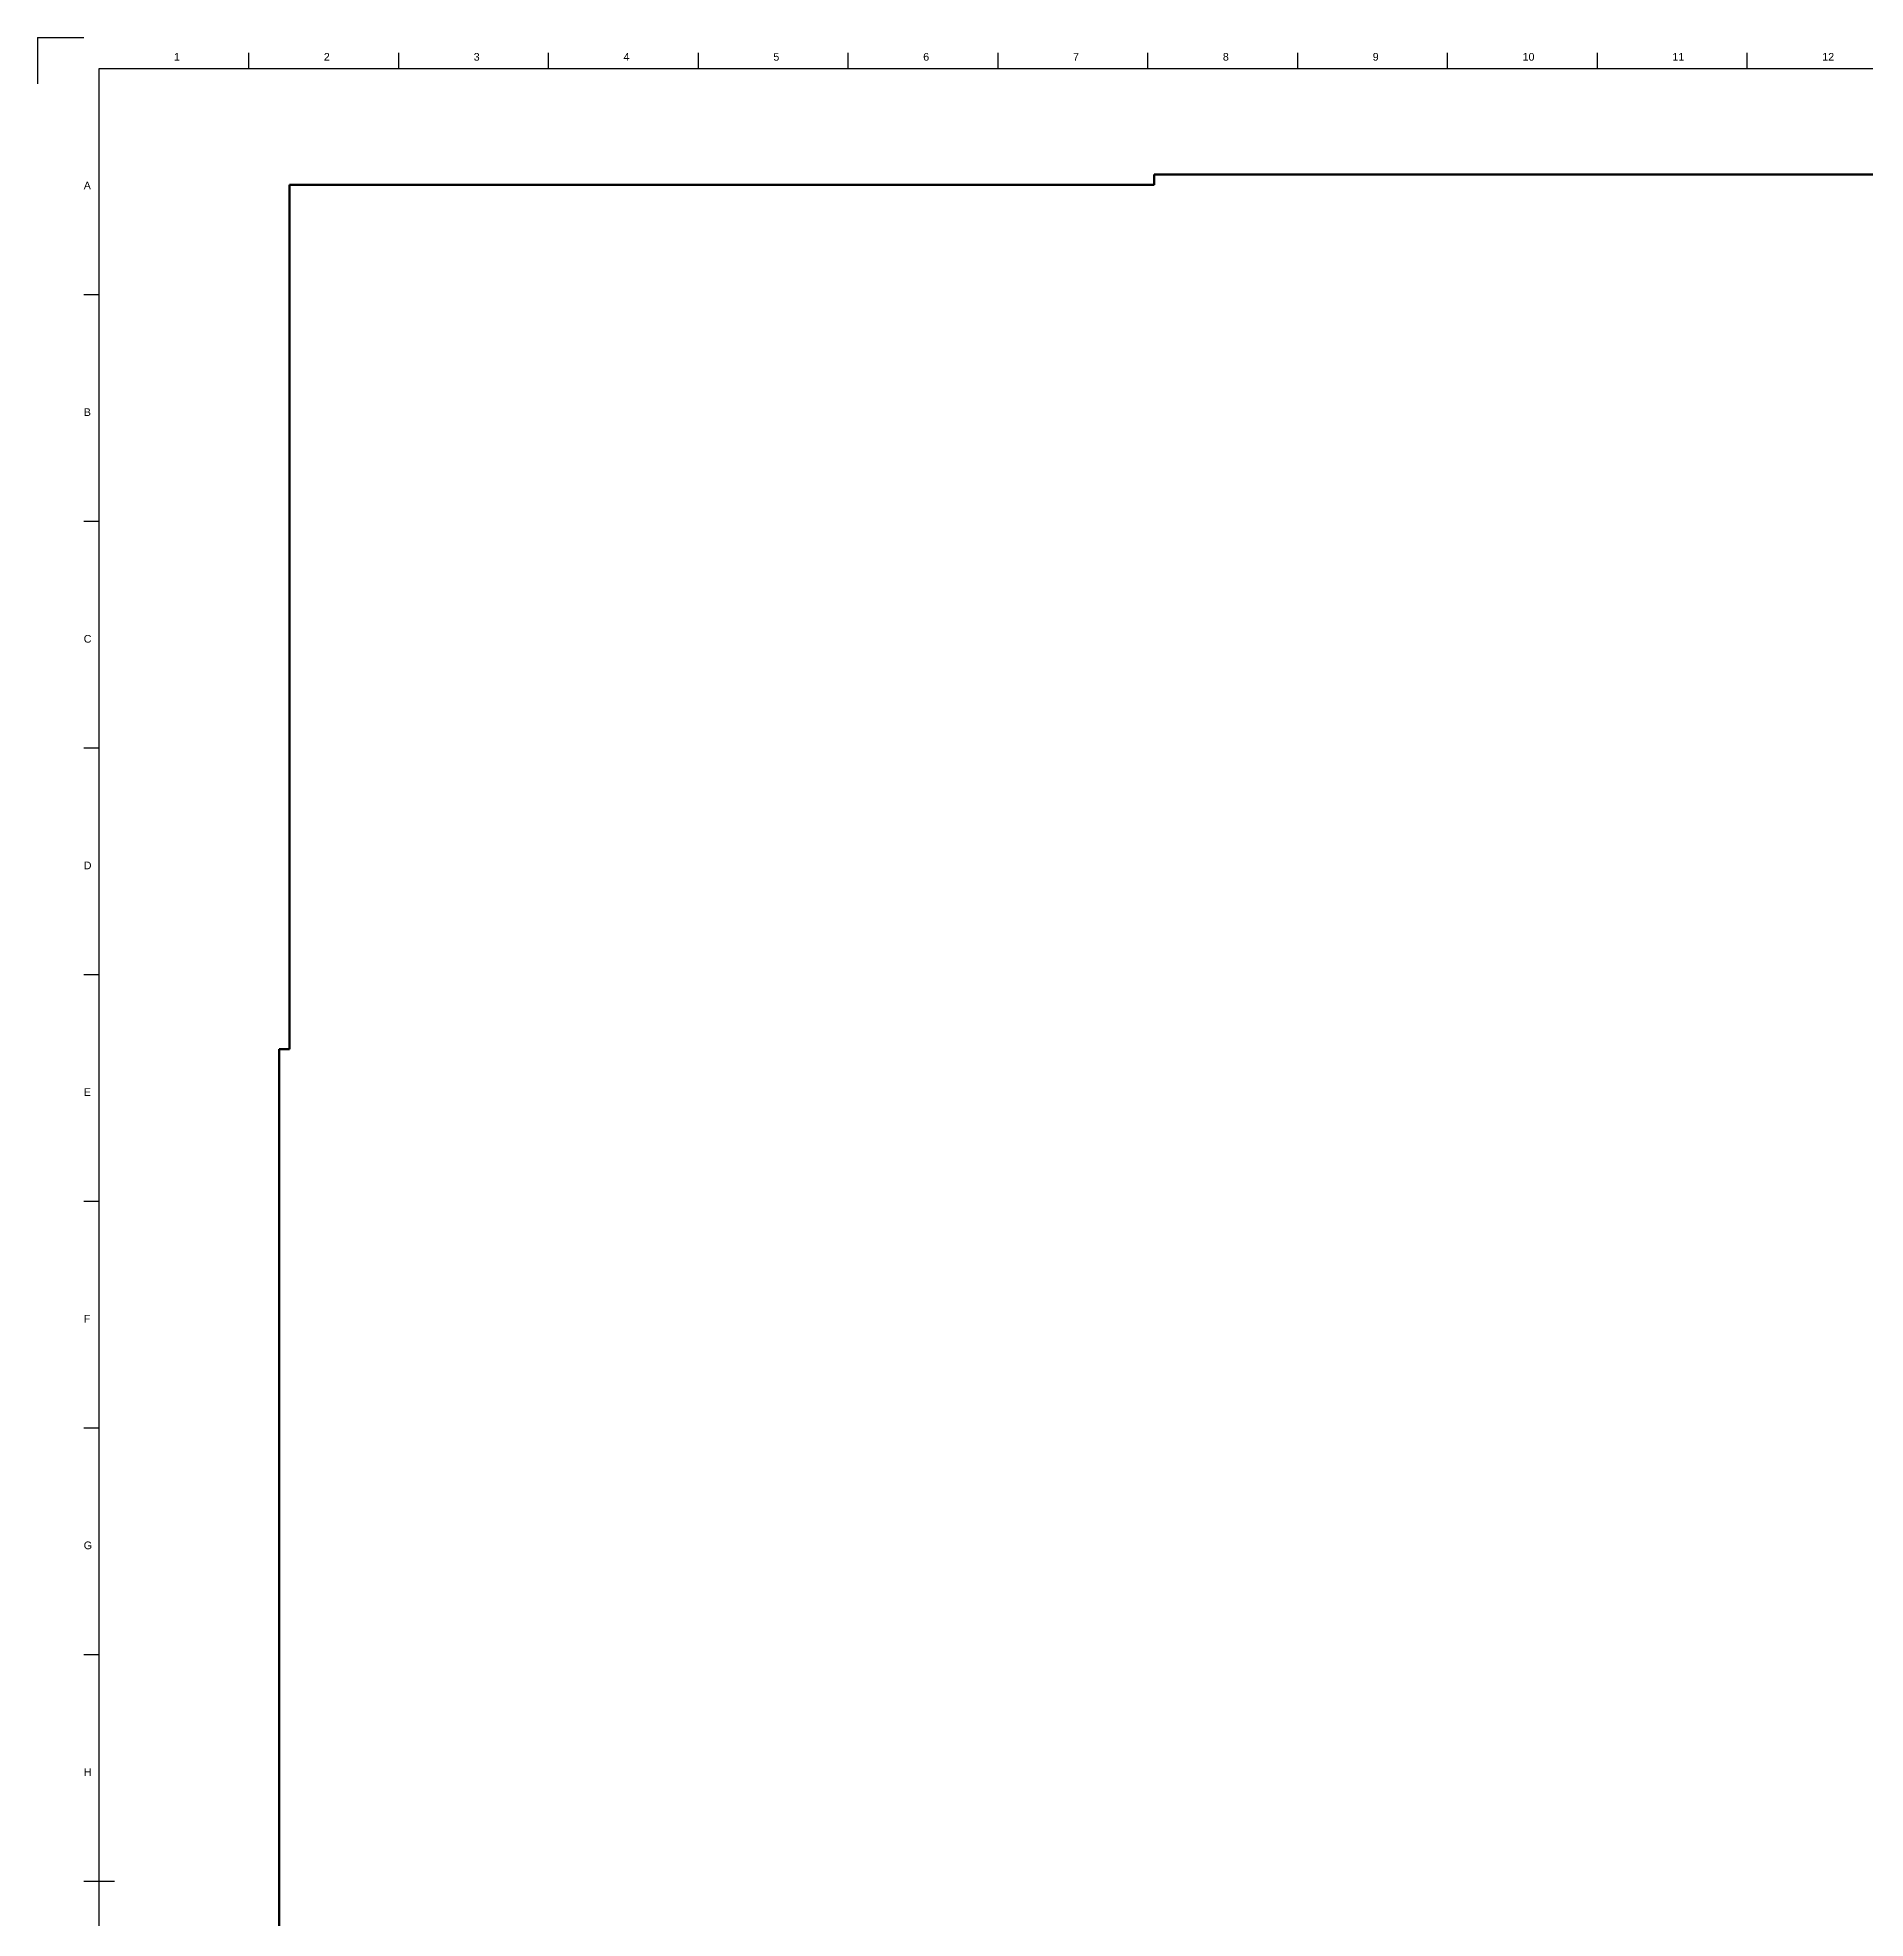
# Model space of a CAD drawing. Header units: millimetres. Extents: x 0 to 1200, y 0 to 1200.
# Drawn here: x 0 to 595, y 588 to 1200 of the extents above; entities that cross this region are included whole.
import ezdxf

# ---------------------------------------------------------------- set-up
doc = ezdxf.new("R2010")
doc.units = ezdxf.units.MM
doc.header["$LTSCALE"] = 0.75
doc.layers.add('BORDER', color=7, linetype='Continuous', lineweight=25)
doc.layers.add('Visible', color=7, linetype='Continuous', lineweight=50)
doc.styles.get("Standard").update_dxf_attribs({"font": 'arial.ttf'})

# ---------------------------------------------------------------- blocks, each defined once
blk = doc.blocks.new('Custom1200.000000x1200.000000x24x16')
for p, q in [((0, 1200), (0, 1185)), ((0, 1200), (15, 1200)), ((68.75, 1190), (68.75, 1195)), ((117.5, 1190), (117.5, 1195)), ((166.25, 1190), (166.25, 1195)), ((215, 1190), (215, 1195)), ((263.75, 1190), (263.75, 1195)), ((312.5, 1190), (312.5, 1195)), ((361.25, 1190), (361.25, 1195)), ((410, 1190), (410, 1195)), ((458.75, 1190), (458.75, 1195)), ((507.5, 1190), (507.5, 1195)), ((556.25, 1190), (556.25, 1195)), ((20, 10), (20, 1190)), ((20, 1190), (1190, 1190)), ((20, 1116.25), (15, 1116.25)), ((20, 1042.5), (15, 1042.5)), ((20, 968.75), (15, 968.75)), ((20, 895), (15, 895)), ((20, 821.25), (15, 821.25)), ((20, 747.5), (15, 747.5)), ((20, 673.75), (15, 673.75)), ((25, 600), (15, 600))]:
    blk.add_line(p, q)
at = {"char_height": 2.5, "attachment_point": 1}
for s, insert in [('1', (44.375, 1195)), ('2', (93.125, 1195)), ('3', (141.875, 1195)), ('4', (190.625, 1195)), ('5', (239.375, 1195)), ('6', (288.125, 1195)), ('7', (336.875, 1195)), ('8', (385.625, 1195)), ('9', (434.375, 1195)), ('10', (483.125, 1195)), ('11', (531.875, 1195)), ('12', (580.625, 1195)), ('A', (15, 1153.125)), ('B', (15, 1079.375)), ('C', (15, 1005.625)), ('D', (15, 931.875)), ('E', (15, 858.125)), ('F', (15, 784.375)), ('G', (15, 710.625)), ('H', (15, 636.875))]:
    blk.add_mtext(s, dxfattribs=dict(at, insert=insert))

msp = doc.modelspace()

# ---------------------------------------------------------------- linework, layer by layer
at = {"layer": 'Visible', "extrusion": (-1e-16, -1, 0)}
for p, q in [((81.914653, 1152.141606), (363.264653, 1152.141606)), ((81.914653, 870.819398), (81.914653, 1152.141606)), ((363.264653, 1152.141606), (363.264653, 1155.441606)), ((863.264653, 1155.441606), (363.264653, 1155.441606)), ((78.614653, 870.819398), (81.914653, 870.819398)), ((78.614653, 870.819398), (78.614653, 370.819398))]:
    msp.add_line(p, q, dxfattribs=at)

# ---------------------------------------------------------------- block references
at = {"layer": 'BORDER'}
msp.add_blockref('Custom1200.000000x1200.000000x24x16', (0, 0), dxfattribs=at)

doc.saveas('drawing.dxf')
